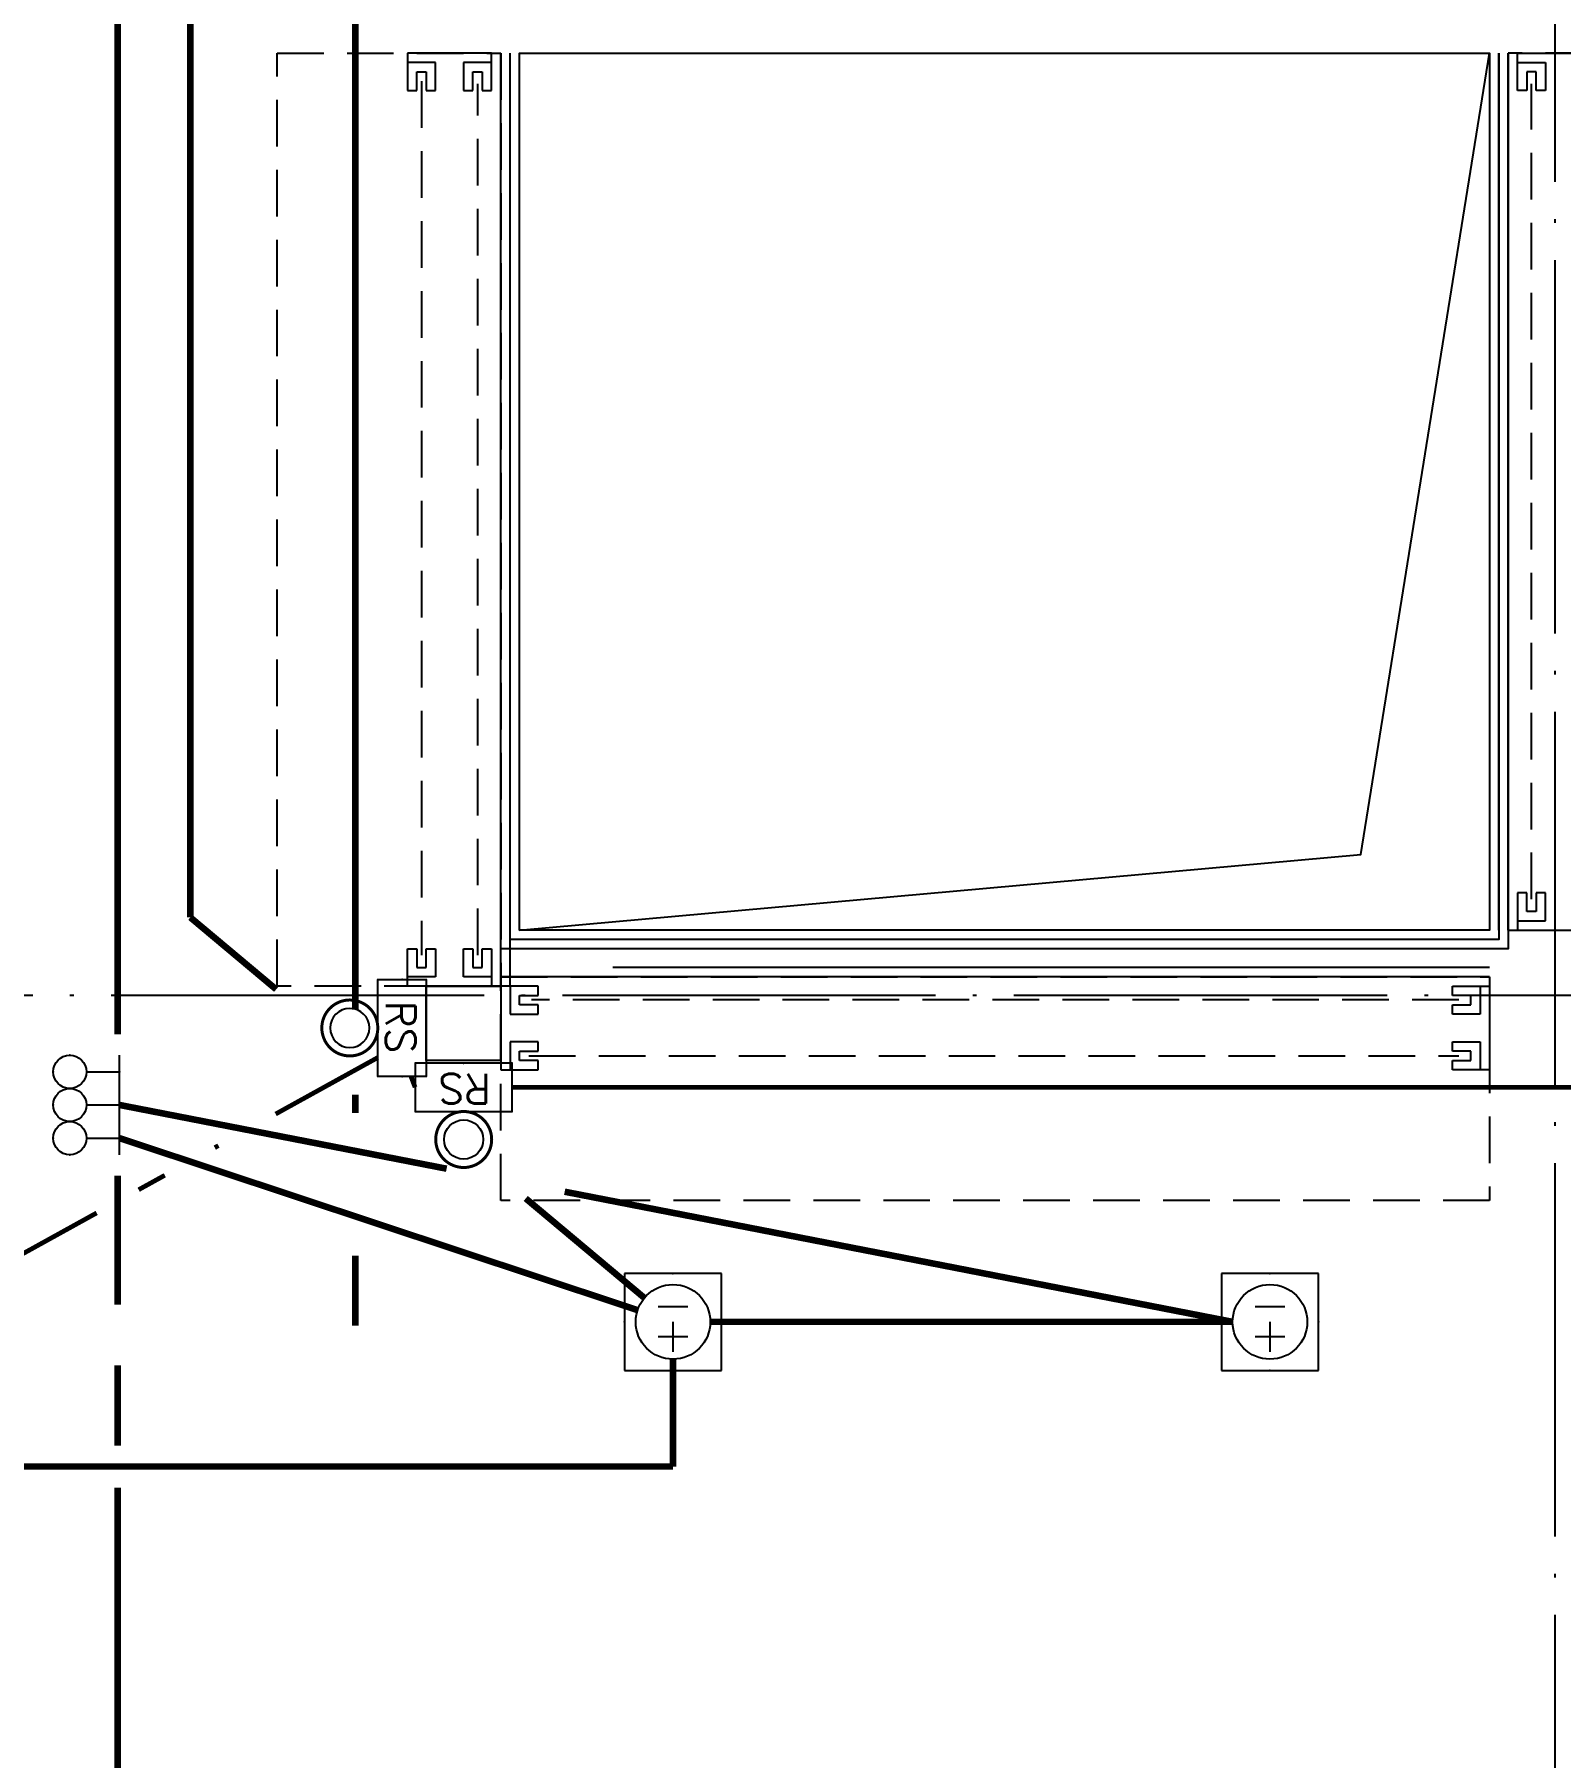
# Model space of a CAD drawing. Extents: x -292644 to 263613, y -713695 to 491457.
# Drawn here: x 128807 to 136987, y 72115 to 81350 of the extents above; entities that cross this region are included whole.
import ezdxf
from ezdxf.enums import TextEntityAlignment as Align
from ezdxf.xclip import XClip

# ---------------------------------------------------------------- set-up
doc = ezdxf.new("R2010")
doc.units = 0
doc.header["$LTSCALE"] = 1000
doc.header["$MEASUREMENT"] = 0
for name, pattern in [('104-10 轴网$0$DOTE', [2.4200000000000004, 2, -0.2, 0.02, -0.2]), ('X-104 8#10#平面_t3$0$109-34 轴网$0$L1$0$$AUDIT_BAD_LTYPE1', [0]), ('X-104 8#10#平面_t3$0$CACHE', [0.375, 0.25, -0.125])]:
    doc.linetypes.add(name, pattern=pattern)
doc.layers.get('0').update_dxf_attribs({"linetype": 'CONTINUOUS'})
for name, color, linetype in [('104-10 轴网$0$A_AXIS-轴线', 36, '104-10 轴网$0$DOTE'), ('EQUIP-动力', 3, 'CONTINUOUS'), ('EQUIP-消防', 3, 'CONTINUOUS'), ('EQUIP-照明', 3, 'CONTINUOUS'), ('WIRE-动力', 2, 'CONTINUOUS'), ('WIRE-照明', 1, 'CONTINUOUS'), ('X-104 8#10#平面_t3$0$A-E_栏杆', 232, 'CONTINUOUS'), ('X-104 8#10#平面_t3$0$A-FC', 242, 'X-104 8#10#平面_t3$0$CACHE'), ('X-104 8#10#平面_t3$0$A-TECH_结构', 21, 'CONTINUOUS')]:
    doc.layers.add(name, color=color, linetype=linetype)
doc.styles.add('_TEL_DIM', font='SIMPLEX', dxfattribs={"width": 0.8, "height": 3.5, "bigfont": 'HZTXT'})
doc.styles.get("Standard").update_dxf_attribs({"font": 'gbenor.shx', "bigfont": 'gbcbig.shx'})

# ---------------------------------------------------------------- blocks, each defined once
blk = doc.blocks.new('104-10 轴网')
at = {"layer": '104-10 轴网$0$A_AXIS-轴线', "linetype": '104-10 轴网$0$DOTE'}
for p, q in [((145629.5977508624, 40099.99999999987), (145629.5977508621, -6500.000000000186)), ((168929.5977508623, 16799.99999999987), (113929.5977508621, 16799.99999999982))]:
    blk.add_line(p, q, dxfattribs=at)
blk = doc.blocks.new('X-104 8#10#平面_t3$0$dfsdgf')
at = {"layer": 'X-104 8#10#平面_t3$0$A-E_栏杆'}
for points in [[(249.9999999999673, -5049.999978165768), (249.9999999969223, -250.0000139501353), (5649.99999998985, -250.0000279002707), (5649.999999992895, -5049.999992115903)], [(299.9999999999673, -5049.999978165768), (299.9999999969514, -300.0000139501353), (5599.99999998985, -300.0000279002707), (5599.999999992895, -5049.999992115903)]]:
    blk.add_lwpolyline(points, dxfattribs=at)
blk = doc.blocks.new('X-104 8#10#平面_t3$0$fdhggh')
at = {"layer": 'X-104 8#10#平面_t3$0$A-TECH_结构', "linetype": 'X-104 8#10#平面_t3$0$109-34 轴网$0$L1$0$$AUDIT_BAD_LTYPE1'}
blk.add_lwpolyline([(19649.99984065487, 81249.99997816562), (24849.99984064922, 81249.99997816562), (24849.99984058793, 76550.00002092506), (19649.99984059358, 76550.00002092506)], close=True, dxfattribs=at)
blk = doc.blocks.new('*U3173')
at = {"layer": 'X-104 8#10#平面_t3$0$A-E_栏杆'}
for points in [[(-5299.999999989996, 50), (0, 50)], [(-5299.999999989996, 0), (-599.9999999950014, 0)]]:
    blk.add_lwpolyline(points, dxfattribs=at)
at = {"layer": 'X-104 8#10#平面_t3$0$A-FC'}
for p, q in [((-150.1205822191259, 475.0000000123109), (-5135.222420518556, 474.9995015044406)), ((-5135.222420518556, 173.9195319662686), (-164.7775794651534, 173.9200283635582))]:
    blk.add_line(p, q, dxfattribs=at)
blk.add_lwpolyline([(0, 50), (-5299.999999990636, 50), (-5299.999999990636, 1250.000000000786), (0, 1250.000000000786)], close=True, dxfattribs=at)
at = {"layer": 'X-104 8#10#平面_t3$0$A-FC', "ltscale": 1000}
for points in [[(-5249.999999982399, 100.0000000116124), (-5249.999999984029, 250.0000000111468), (-5099.999999984262, 250.0000000130094), (-5099.999999983331, 200.0000000130094), (-5199.999999983331, 200.0000000111468), (-5199.999999982865, 150.0000000120781), (-5099.999999983098, 150.0000000130094), (-5099.999999982399, 100.0000000130094), (-5299.999999983796, 100.0000000041618), (-5299.999999987464, 550.0000000041618), (-5099.999999985193, 550.0000000130094), (-5099.999999984728, 500.0000000130094), (-5199.999999984728, 500.0000000120781), (-5199.999999983796, 450.0000000116124), (-5099.999999984029, 450.0000000125438), (-5099.999999984029, 400.0000000130094), (-5249.999999983796, 400.0000000111468), (-5249.999999985193, 550.0000000116124)], [(-50.00000000130967, 100.0000000071886), (-49.99999999967986, 250.000000006723), (-199.999999999447, 250.0000000085856), (-200.0000000003783, 200.0000000085856), (-100.0000000003783, 200.000000006723), (-100.000000000844, 150.0000000076543), (-200.0000000006112, 150.0000000085856), (-200.0000000013097, 100.0000000085856), (8.731149137020111e-11, 99.99999999973807), (3.754394128918648e-09, 549.9999999997381), (-199.9999999985157, 550.0000000085856), (-199.9999999989814, 500.0000000085856), (-99.99999999898137, 500.0000000076543), (-99.99999999991269, 450.0000000071886), (-199.9999999996799, 450.00000000812), (-199.9999999996799, 400.0000000085856), (-49.99999999991269, 400.000000006723), (-49.9999999985157, 550.0000000071886)]]:
    blk.add_lwpolyline(points, dxfattribs=at)
blk = doc.blocks.new('*U3174')
at = {"layer": 'X-104 8#10#平面_t3$0$A-E_栏杆'}
for points in [[(-4999.999979327851, 50), (0, 50)], [(-4999.999979327851, 0), (-299.999979332857, 0)]]:
    blk.add_lwpolyline(points, dxfattribs=at)
at = {"layer": 'X-104 8#10#平面_t3$0$A-FC'}
for p, q in [((-150.1205822191259, 475.0000000123109), (-4835.222399856411, 474.9995015044406)), ((-4835.222399856411, 173.9195319662686), (-164.7775794651534, 173.9200283635582))]:
    blk.add_line(p, q, dxfattribs=at)
blk.add_lwpolyline([(0, 50), (-4999.999979328491, 50), (-4999.999979328491, 1250.000000000786), (0, 1250.000000000786)], close=True, dxfattribs=at)
at = {"layer": 'X-104 8#10#平面_t3$0$A-FC', "ltscale": 1000}
for points in [[(-4949.999979320255, 100.0000000116124), (-4949.999979321885, 250.0000000111468), (-4799.999979322118, 250.0000000130094), (-4799.999979321186, 200.0000000130094), (-4899.999979321186, 200.0000000111468), (-4899.999979320721, 150.0000000120781), (-4799.999979320954, 150.0000000130094), (-4799.999979320255, 100.0000000130094), (-4999.999979321652, 100.0000000041618), (-4999.999979325319, 550.0000000041618), (-4799.999979323049, 550.0000000130094), (-4799.999979322583, 500.0000000130094), (-4899.999979322583, 500.0000000120781), (-4899.999979321652, 450.0000000116124), (-4799.999979321885, 450.0000000125438), (-4799.999979321885, 400.0000000130094), (-4949.999979321652, 400.0000000111468), (-4949.999979323049, 550.0000000116124)], [(-50.00000000130967, 100.0000000071886), (-49.99999999967986, 250.000000006723), (-199.999999999447, 250.0000000085856), (-200.0000000003783, 200.0000000085856), (-100.0000000003783, 200.000000006723), (-100.000000000844, 150.0000000076543), (-200.0000000006112, 150.0000000085856), (-200.0000000013097, 100.0000000085856), (8.731149137020111e-11, 99.99999999973807), (3.754394128918648e-09, 549.9999999997381), (-199.9999999985157, 550.0000000085856), (-199.9999999989814, 500.0000000085856), (-99.99999999898137, 500.0000000076543), (-99.99999999991269, 450.0000000071886), (-199.9999999996799, 450.00000000812), (-199.9999999996799, 400.0000000085856), (-49.99999999991269, 400.000000006723), (-49.9999999985157, 550.0000000071886)]]:
    blk.add_lwpolyline(points, dxfattribs=at)
blk = doc.blocks.new('*U3175')
at = {"layer": 'X-104 8#10#平面_t3$0$A-E_栏杆'}
for points in [[(-4699.998361631831, 50), (0, 50)], [(-4699.998361631831, 0), (0.001638363162783207, 0)]]:
    blk.add_lwpolyline(points, dxfattribs=at)
at = {"layer": 'X-104 8#10#平面_t3$0$A-FC'}
for p, q in [((-150.1205822191259, 475.0000000123109), (-4535.220782160392, 474.9995015044406)), ((-4535.220782160392, 173.9195319662686), (-164.7775794651534, 173.9200283635582))]:
    blk.add_line(p, q, dxfattribs=at)
blk.add_lwpolyline([(0, 50), (-4699.998361632472, 50), (-4699.998361632472, 1250.000000000786), (0, 1250.000000000786)], close=True, dxfattribs=at)
at = {"layer": 'X-104 8#10#平面_t3$0$A-FC', "ltscale": 1000}
for points in [[(-4649.998361624235, 100.0000000116124), (-4649.998361625865, 250.0000000111468), (-4499.998361626098, 250.0000000130094), (-4499.998361625167, 200.0000000130094), (-4599.998361625167, 200.0000000111468), (-4599.998361624701, 150.0000000120781), (-4499.998361624934, 150.0000000130094), (-4499.998361624235, 100.0000000130094), (-4699.998361625632, 100.0000000041618), (-4699.998361629299, 550.0000000041618), (-4499.998361627029, 550.0000000130094), (-4499.998361626564, 500.0000000130094), (-4599.998361626564, 500.0000000120781), (-4599.998361625632, 450.0000000116124), (-4499.998361625865, 450.0000000125438), (-4499.998361625865, 400.0000000130094), (-4649.998361625632, 400.0000000111468), (-4649.998361627029, 550.0000000116124)], [(-50.00000000130967, 100.0000000071886), (-49.99999999967986, 250.000000006723), (-199.999999999447, 250.0000000085856), (-200.0000000003783, 200.0000000085856), (-100.0000000003783, 200.000000006723), (-100.000000000844, 150.0000000076543), (-200.0000000006112, 150.0000000085856), (-200.0000000013097, 100.0000000085856), (8.731149137020111e-11, 99.99999999973807), (3.754394128918648e-09, 549.9999999997381), (-199.9999999985157, 550.0000000085856), (-199.9999999989814, 500.0000000085856), (-99.99999999898137, 500.0000000076543), (-99.99999999991269, 450.0000000071886), (-199.9999999996799, 450.00000000812), (-199.9999999996799, 400.0000000085856), (-49.99999999991269, 400.000000006723), (-49.9999999985157, 550.0000000071886)]]:
    blk.add_lwpolyline(points, dxfattribs=at)
blk = doc.blocks.new('X-104 8#10#平面_t3$0$dsrr')
at = {"layer": 'X-104 8#10#平面_t3$0$A-TECH_结构', "color": 2, "linetype": 'X-104 8#10#平面_t3$0$109-34 轴网$0$L1$0$$AUDIT_BAD_LTYPE1'}
blk.add_lwpolyline([(-6049.999999991735, 50.00002764243982), (-5649.999999991735, 50.00002764243982), (-5649.999999991735, -349.9999863076664), (-6049.999999991735, -349.9999863076664)], close=True, dxfattribs=at)
at = {"linetype": 'X-104 8#10#平面_t3$0$109-34 轴网$0$L1$0$$AUDIT_BAD_LTYPE1'}
for name, p, rotation in [('*U3174', (-5599.999999993452, 5050.00000697092), 90), ('*U3173', (-5649.999999990396, 150.0000276421779), 179.9999999999999)]:
    blk.add_blockref(name, p, dxfattribs=dict(at, rotation=rotation))
at = {"linetype": 'X-104 8#10#平面_t3$0$109-34 轴网$0$L1$0$$AUDIT_BAD_LTYPE1', "xscale": -1, "rotation": 270}
blk.add_blockref('*U3175', (-299.9999999975262, 5049.998361632315), dxfattribs=at)
blk = doc.blocks.new('X-104 8#10#平面_t3')
at = {"layer": 'X-104 8#10#平面_t3$0$A-TECH_结构'}
blk.add_lwpolyline([(131406.9505624876, 76550.00002789983), (135916.5748862071, 76955.7066539368), (136606.950721833, 81249.99997816533)], dxfattribs=at)
blk.add_lwpolyline([(136606.950721836, 76550.0000139497), (131406.9507218431, 76550.00002789983), (131406.95072184, 81249.99999211547), (136606.950721833, 81249.99997816533)], close=True, dxfattribs=at)
at = {"linetype": 'X-104 8#10#平面_t3$0$109-34 轴网$0$L1$0$$AUDIT_BAD_LTYPE1'}
for name, p in [('X-104 8#10#平面_t3$0$fdhggh', (111756.9507218327, -2.91038304567337e-10)), ('X-104 8#10#平面_t3$0$dsrr', (136956.9507218328, 76200.00001394968))]:
    blk.add_blockref(name, p, dxfattribs=at)
ref = blk.add_blockref('104-10 轴网', (-8672.647029029147, 59400.00000000004), dxfattribs=at)
XClip(ref).set_block_clipping_path([(104379.59775086239, -11899.999999999955), (178479.5977508624, 45500.000000000044)])
at = {"linetype": 'X-104 8#10#平面_t3$0$109-34 轴网$0$L1$0$$AUDIT_BAD_LTYPE1', "rotation": 180}
blk.add_blockref('X-104 8#10#平面_t3$0$dfsdgf', (136956.950721833, 76199.99999999953), dxfattribs=at)
blk = doc.blocks.new('$equip$00002672')
for p, q in [((0.2222222222226264, 0.8888888888905058), (-0.2222222222226264, 0.8888888888905058)), ((0, 0.4444444444452529), (0, 0.8888888888905058))]:
    blk.add_line(p, q)
blk.add_circle((0, 0.2222222222226264), 0.2222222222222)
for p in [(0, 0.8888888888905058), (-0.2222222222226264, 0.2222222222226264), (0, 0), (0.2222222222226264, 0.2222222222226264)]:
    blk.add_point(p)
at = {"color": 7, "style": '_TEL_DIM', "flags": 1}
for tag in ['REMARK', 'A']:
    blk.add_attdef(tag, text='', height=2e-05, dxfattribs=at).set_placement((0, 0), align=Align.MIDDLE_CENTER)
blk = doc.blocks.new('$equip$00001344')
for p, q in [((0.6500000000014552, 0.6500000000014552), (-0.6500000000014552, 0.6500000000014552)), ((-0.6500000000014552, 0.6500000000014552), (-0.6500000000014552, -0.6500000000014552)), ((0.6500000000014552, -0.6500000000014552), (0.6500000000014552, 0.6500000000014552)), ((0, 0), (0, 0.4000000000014552)), ((-0.2000000000007276, 0.2000000000007276), (0.2000000000007276, 0.2000000000007276)), ((-0.2000000000007276, -0.2000000000007276), (0.2000000000007276, -0.2000000000007276)), ((-0.6500000000014552, -0.6500000000014552), (0.6500000000014552, -0.6500000000014552))]:
    blk.add_line(p, q)
blk.add_circle((0, 0), 0.5)
for p in [(0, 0.6500000000014552), (-0.6500000000014552, 0), (0.6500000000014552, 0), (0, -0.6500000000014552)]:
    blk.add_point(p)
at = {"flags": 9}
blk.add_attdef('A', (0, 0), '', height=2e-05, dxfattribs=at)
blk = doc.blocks.new('$equip$00002460')
for p, q in [((0.6499999999941792, 0.6500000000014552), (-0.6499999999941792, 0.6500000000014552)), ((-0.6499999999941792, 0.6500000000014552), (-0.6499999999941792, 0)), ((0.6499999999941792, 0), (0.6499999999941792, 0.6500000000014552)), ((-0.6499999999941792, 0), (0.6499999999941792, 0))]:
    blk.add_line(p, q)
at = {"const_width": 0.02}
blk.add_lwpolyline([(-0.6499999999941792, 0.6500000000014552), (-0.6499999999941792, 0), (0.6499999999941792, 0), (0.6499999999941792, 0.6500000000014552), (-0.6499999999941792, 0.6500000000014552), (-0.6499999999941792, 0)], dxfattribs=at)
for p in [(0, 0.6500000000014552), (-0.6499999999941792, 0.3250000000007276), (0.6499999999941792, 0.3250000000007276), (-7.619033567607403e-06, -9.999999747378752e-06)]:
    blk.add_point(p)
at = {"color": 7, "style": '_TEL_DIM'}
blk.add_attdef('$TEXT$', text='', height=0.4, dxfattribs=at).set_placement((-0.01410412468248978, 0.3431095447122061), align=Align.MIDDLE_CENTER)
at = {"color": 7, "style": '_TEL_DIM', "flags": 1}
blk.add_attdef('A', text='', height=2e-05, dxfattribs=at).set_placement((0, 0), align=Align.MIDDLE_CENTER)
blk = doc.blocks.new('$equip$00002506')
at = {"const_width": 0.04}
blk.add_lwpolyline([(-0.375, 0, 0.9999999999999999), (0.375, 0, 0.9999999999999999), (-0.375, 0, 0.9614689808513958)], format="xyb", dxfattribs=at)
for radius in [0.375, 0.2625000000000001]:
    blk.add_circle((0, 0), radius)
for p in [(0, 0.375), (-0.375, 0), (0.375, 0), (0, -0.375)]:
    blk.add_point(p)
at = {"color": 7, "style": '_TEL_DIM', "flags": 1}
blk.add_attdef('A', text='', height=2e-05, dxfattribs=at).set_placement((0, 0), align=Align.MIDDLE_CENTER)
blk = doc.blocks.new('$equip_U$00000384(HT0843)')
for p in [(-0.001127631578128785, 0.7499983045927365), (-0.3750271113894996, 0.4037068224752147), (0.3738723684218712, 0.3749983045927365)]:
    blk.add_point(p)
blk.add_blockref('$equip$00002506', (-0.001127631578128785, 0.3749983045927365))
at = {"color": 7, "style": '_TEL_DIM', "flags": 1}
for tag in ['REMARK', 'A']:
    blk.add_attdef(tag, text='', height=2.5e-05, dxfattribs=at).set_placement((0, 0), align=Align.MIDDLE_CENTER)

msp = doc.modelspace()

# ---------------------------------------------------------------- linework, layer by layer
at = {"layer": 'WIRE-动力', "linetype": 'Continuous', "const_width": 25}
for points in [[(130099.4375822163, 75564.07772198351), (130646.9507215681, 75866.65380749598)], [(130846.950721571, 75707.42351400272), (130824.9491530584, 75764.84558228706)], [(137436.9492436026, 75707.4234714606), (131366.9507215664, 75707.42347146063)], [(129773.1826179093, 75383.77711751603), (129792.7614648963, 75394.59711516427)], [(129365.0141158832, 75158.20805132201), (129505.1719174446, 75235.66445538323)], [(128623.2901389191, 74748.30384747733), (129140.0141158832, 75033.8646989033)]]:
    msp.add_lwpolyline(points, dxfattribs=at)
at = {"layer": 'WIRE-照明', "linetype": 'Continuous', "const_width": 35}
for points in [[(130527.0802712652, 76123.39908516643), (130527.0802712652, 83222.000497208)], [(129642.0412499776, 76617.76450978525), (129642.0412499776, 82399.3102826006)], [(129252.5141158832, 75991.68925498404), (129252.5141158832, 81862.2824438182)], [(130527.0802712652, 75569.90490433302), (130527.0802712652, 75668.21794825981)], [(129262.5063008034, 75612.52258431715), (131015.9087997095, 75270.90538470393)], [(129262.5063008034, 75434.74480653905), (132039.5219513609, 74513.0022486624)], [(129252.5141158832, 74542.01694055162), (129252.5141158832, 75233.35591365011)], [(131648.887338918, 75147.58152944848), (135229.3390312383, 74449.99846951559)], [(130527.0802712652, 74429.5169405516), (130527.0802712652, 74804.28026021362)], [(129252.5141158832, 73787.26449451302), (129252.5141158832, 74217.01694055162)], [(126296.7500203977, 73674.76449451302), (132229.3390312383, 73674.76449451302)], [(129252.5141158832, 71619.99838344456), (129252.5141158832, 73562.26449451302)]]:
    msp.add_lwpolyline(points, dxfattribs=at)
at = {"layer": 'WIRE-照明', "linetype": 'Continuous', "const_width": 35, "elevation": 2500}
for points in [[(130102.4300703386, 76232.0279867894), (129642.0412499776, 76617.76450978525)], [(132076.0358118476, 74578.4434885877), (131439.9294573369, 75111.40485209803)], [(132429.3390312383, 74449.99846951559), (135229.3390312383, 74449.99846951559)], [(132229.3390312383, 74249.99846951559), (132229.3390312383, 73674.76449451302)]]:
    msp.add_lwpolyline(points, dxfattribs=at)

# ---------------------------------------------------------------- block references
msp.add_blockref('X-104 8#10#平面_t3', (0, 0))
at = {"layer": 'EQUIP-动力', "xscale": 400, "yscale": 400, "zscale": 400, "rotation": 180}
for p in [(132229.3390312383, 74449.99846951559, 2500), (135429.3390312383, 74449.99846951559, 2500)]:
    msp.add_blockref('$equip$00001344', p, dxfattribs=at)
at = {"layer": 'EQUIP-消防'}
ref = msp.add_blockref('$equip$00002460', (130906.9507215687, 76024.84558228473), dxfattribs=dict(at, xscale=-400, yscale=400, zscale=400, rotation=90))
ref.add_attrib('$TEXT$', 'RS', dxfattribs={"layer": '0', "color": 7, "height": 160, "rotation": 270, "style": '_TEL_DIM'}).set_placement((130769.7069036838, 76030.48723215773), align=Align.MIDDLE_CENTER)
at = {"layer": 'EQUIP-消防', "xscale": 400, "yscale": 400, "zscale": 400, "rotation": 180}
msp.add_blockref('$equip$00002460', (131106.9507215687, 75837.423514003), dxfattribs=at).add_auto_attribs({'$TEXT$': 'RS'})
at = {"layer": 'EQUIP-照明', "yscale": 400, "zscale": 400}
for name, p, xscale, rotation in [('$equip_U$00000384(HT0843)', (130646.9507215681, 76024.84558228467), -400, 90), ('$equip$00002672', (128906.9507452472, 75790.30036209525), 400, 270), ('$equip$00002672', (128906.9507452472, 75612.52258431715), 400, 270), ('$equip_U$00000384(HT0843)', (131106.9507215687, 75577.42351400242), 400, 180), ('$equip$00002672', (128906.9507452472, 75434.74480653905), 400, 270)]:
    msp.add_blockref(name, p, dxfattribs=dict(at, xscale=xscale, rotation=rotation))

doc.saveas('drawing.dxf')
